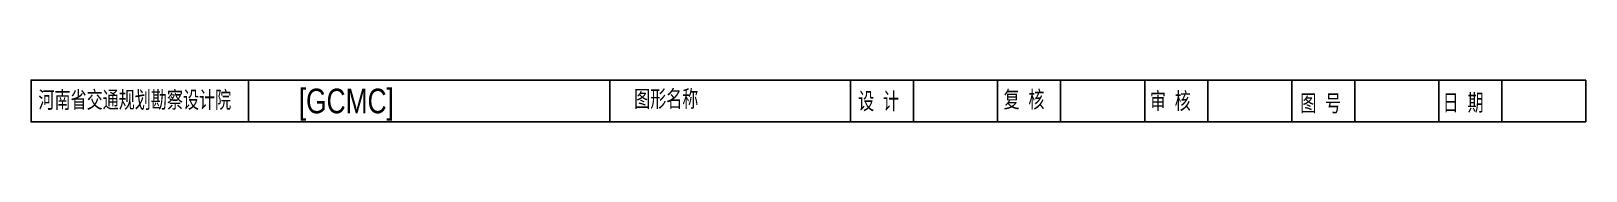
# Model space of a CAD drawing. Extents: x -370 to 0, y 0 to 10.
import ezdxf

# ---------------------------------------------------------------- set-up
doc = ezdxf.new("R2010")
doc.units = 0
doc.header["$MEASUREMENT"] = 0
doc.layers.get('0').update_dxf_attribs({"linetype": 'CONTINUOUS'})
doc.layers.add('图框', color=1, linetype='CONTINUOUS')
doc.styles.add('LZ_FONTS_FS', font='hxm.ttf', dxfattribs={"width": 0.7})

msp = doc.modelspace()

# ---------------------------------------------------------------- linework, layer by layer
for p, q in [((-318.3, 10), (-318.3, 0)), ((-232.3, 10), (-232.3, 0)), ((-175, 10), (-175, 0)), ((-160, 10), (-160, 0)), ((-140, 10), (-140, 0)), ((-125, 10), (-125, 0)), ((-105, 0), (-105, 10)), ((-90, 0), (-90, 10)), ((-70, 10), (-70, 0)), ((-55, 10), (-55, 0)), ((-35, 10), (-35, 0)), ((-20, 10), (-20, 0)), ((0, 10), (0, 0))]:
    msp.add_line(p, q)
msp.add_lwpolyline([(0, 0), (-370, 0), (-370, 10), (0, 10)])

# ---------------------------------------------------------------- texts
at = {"style": 'LZ_FONTS_FS', "width": 0.8}
msp.add_text('[GCMC]', height=5.865, dxfattribs=at).set_placement((-306.31, 2.07))
at = {"insert": (-226.49, 7.54), "char_height": 4, "width": 84.8163, "attachment_point": 1, "style": 'LZ_FONTS_FS'}
msp.add_mtext('图形名称', dxfattribs=at)
at = {"layer": '图框', "color": 7, "style": 'LZ_FONTS_FS'}
for s, width, p in [('河南省交通规划勘察设计院', 0.700662, (-368.26, 3.31)), ('复  核', 0.700661, (-138.57, 3.39))]:
    msp.add_text(s, height=4, dxfattribs=dict(at, width=width)).set_placement(p)
at = {"layer": '图框', "color": 255, "style": 'LZ_FONTS_FS'}
for s, width, p in [('设  计', 0.700658, (-173.19, 3)), ('审  核', 0.700661, (-103.76, 3.02)), ('图  号', 0.700661, (-67.96, 2.47)), ('日  期', 0.700661, (-34.07, 2.65))]:
    msp.add_text(s, height=4, dxfattribs=dict(at, width=width)).set_placement(p)

doc.saveas('drawing.dxf')
